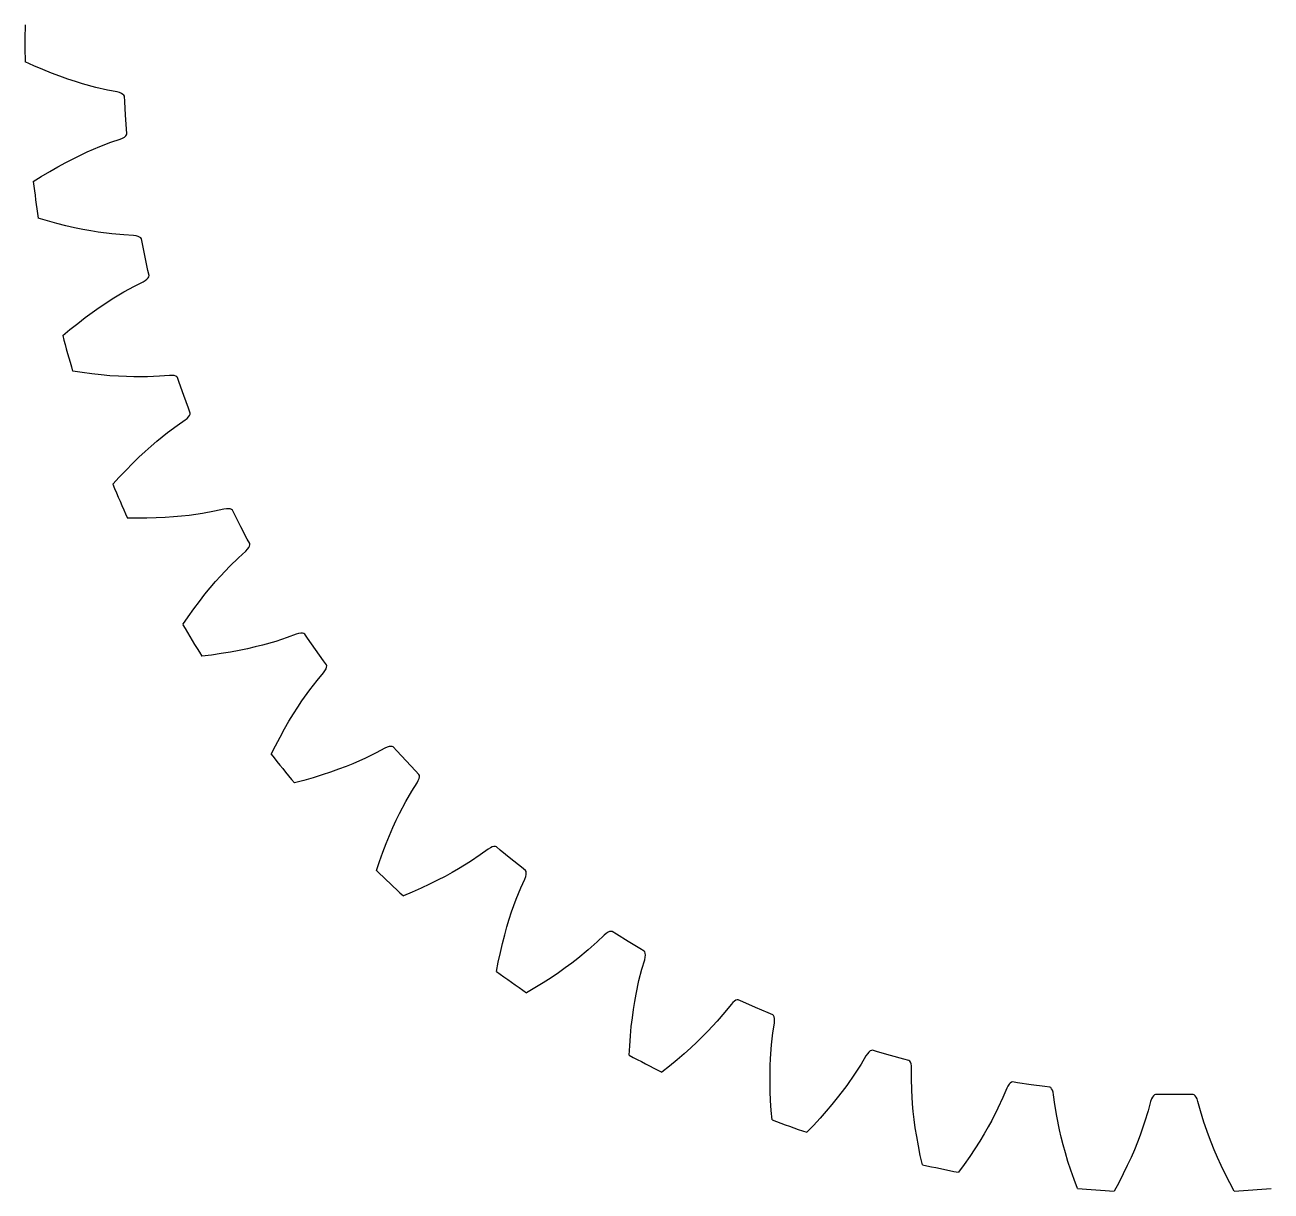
# Model space of a CAD drawing. Extents: x -24 to 24, y -24 to 24.
# Drawn here: x -24 to 2.02, y -23.97 to 0.39 of the extents above; entities that cross this region are included whole.
import ezdxf

# ---------------------------------------------------------------- set-up
doc = ezdxf.new("R2010")
doc.units = 0

msp = doc.modelspace()

# ---------------------------------------------------------------- linework, layer by layer
at = {"layer": 'layer0'}
for p, q in [((-23.816, -0.467), (-23.997, -0.385)), ((-23.626, -0.548), (-23.816, -0.467)), ((-23.446, -0.62), (-23.626, -0.548)), ((-23.272, -0.686), (-23.446, -0.62)), ((-23.106, -0.745), (-23.272, -0.686)), ((-22.946, -0.798), (-23.106, -0.745)), ((-22.797, -0.844), (-22.946, -0.798)), ((-22.521, -0.92), (-22.797, -0.844)), ((-22.278, -0.976), (-22.521, -0.92)), ((-22.077, -1.015), (-22.278, -0.976)), ((-22.025, -1.029), (-22.077, -1.015)), ((-21.984, -1.046), (-22.025, -1.029)), ((-21.953, -1.065), (-21.984, -1.046)), ((-21.933, -1.085), (-21.953, -1.065)), ((-21.923, -1.106), (-21.933, -1.085)), ((-21.917, -1.212), (-21.923, -1.106)), ((-21.899, -1.498), (-21.917, -1.212)), ((-21.878, -1.783), (-21.899, -1.498)), ((-21.869, -1.889), (-21.878, -1.783)), ((-22.437, -2.155), (-22.203, -2.066)), ((-22.203, -2.066), (-22.009, -2)), ((-22.009, -2), (-21.96, -1.979)), ((-21.96, -1.979), (-21.922, -1.957)), ((-21.922, -1.957), (-21.894, -1.934)), ((-21.894, -1.934), (-21.876, -1.912)), ((-21.876, -1.912), (-21.869, -1.889)), ((-22.992, -2.408), (-22.841, -2.333)), ((-22.841, -2.333), (-22.7, -2.268)), ((-22.7, -2.268), (-22.437, -2.155)), ((-23.481, -2.674), (-23.312, -2.578)), ((-23.312, -2.578), (-23.149, -2.489)), ((-23.149, -2.489), (-22.992, -2.408)), ((-23.826, -2.886), (-23.658, -2.78)), ((-23.658, -2.78), (-23.481, -2.674)), ((-23.53, -3.705), (-23.721, -3.649)), ((-23.331, -3.76), (-23.53, -3.705)), ((-23.143, -3.807), (-23.331, -3.76)), ((-22.962, -3.849), (-23.143, -3.807)), ((-22.789, -3.885), (-22.962, -3.849)), ((-22.623, -3.915), (-22.789, -3.885)), ((-22.47, -3.941), (-22.623, -3.915)), ((-22.186, -3.978), (-22.47, -3.941)), ((-21.937, -4.001), (-22.186, -3.978)), ((-21.733, -4.012), (-21.937, -4.001)), ((-21.68, -4.019), (-21.733, -4.012)), ((-21.637, -4.03), (-21.68, -4.019)), ((-21.604, -4.044), (-21.637, -4.03)), ((-21.581, -4.061), (-21.604, -4.044)), ((-21.568, -4.081), (-21.581, -4.061)), ((-21.547, -4.185), (-21.568, -4.081)), ((-21.491, -4.466), (-21.547, -4.185)), ((-21.431, -4.746), (-21.491, -4.466)), ((-21.486, -4.951), (-21.451, -4.924)), ((-21.451, -4.924), (-21.426, -4.898)), ((-21.408, -4.849), (-21.431, -4.746)), ((-21.426, -4.898), (-21.412, -4.873)), ((-21.412, -4.873), (-21.408, -4.849)), ((-22.179, -5.337), (-21.934, -5.19)), ((-21.934, -5.19), (-21.715, -5.07)), ((-21.715, -5.07), (-21.532, -4.979)), ((-21.532, -4.979), (-21.486, -4.951)), ((-22.45, -5.516), (-22.31, -5.422)), ((-22.31, -5.422), (-22.179, -5.337)), ((-22.744, -5.728), (-22.594, -5.618)), ((-22.594, -5.618), (-22.45, -5.516)), ((-23.211, -6.103), (-23.059, -5.976)), ((-23.059, -5.976), (-22.898, -5.847)), ((-22.898, -5.847), (-22.744, -5.728)), ((-22.807, -6.875), (-23.003, -6.845)), ((-22.602, -6.902), (-22.807, -6.875)), ((-22.409, -6.923), (-22.602, -6.902)), ((-22.224, -6.94), (-22.409, -6.923)), ((-22.048, -6.952), (-22.224, -6.94)), ((-21.88, -6.96), (-22.048, -6.952)), ((-21.724, -6.964), (-21.88, -6.96)), ((-21.438, -6.962), (-21.724, -6.964)), ((-21.188, -6.951), (-21.438, -6.962)), ((-20.984, -6.934), (-21.188, -6.951)), ((-20.931, -6.934), (-20.984, -6.934)), ((-20.886, -6.939), (-20.931, -6.934)), ((-20.852, -6.948), (-20.886, -6.939)), ((-20.827, -6.962), (-20.852, -6.948)), ((-20.811, -6.98), (-20.827, -6.962)), ((-20.777, -7.08), (-20.811, -6.98)), ((-20.683, -7.351), (-20.777, -7.08)), ((-20.585, -7.62), (-20.683, -7.351)), ((-20.612, -7.831), (-20.581, -7.799)), ((-20.549, -7.719), (-20.585, -7.62)), ((-20.581, -7.799), (-20.56, -7.769)), ((-20.56, -7.769), (-20.549, -7.743)), ((-20.549, -7.743), (-20.549, -7.719)), ((-21.023, -8.128), (-20.822, -7.98)), ((-20.822, -7.98), (-20.653, -7.864)), ((-20.653, -7.864), (-20.612, -7.831)), ((-21.364, -8.409), (-21.246, -8.308)), ((-21.246, -8.308), (-21.023, -8.128)), ((-21.619, -8.642), (-21.49, -8.522)), ((-21.49, -8.522), (-21.364, -8.409)), ((-21.888, -8.91), (-21.752, -8.772)), ((-21.752, -8.772), (-21.619, -8.642)), ((-22.164, -9.207), (-22.03, -9.06)), ((-22.03, -9.06), (-21.888, -8.91)), ((-20.728, -9.874), (-20.896, -9.889)), ((-20.573, -9.857), (-20.728, -9.874)), ((-20.29, -9.816), (-20.573, -9.857)), ((-20.044, -9.771), (-20.29, -9.816)), ((-19.845, -9.726), (-20.044, -9.771)), ((-19.792, -9.719), (-19.845, -9.726)), ((-19.747, -9.718), (-19.792, -9.719)), ((-19.711, -9.723), (-19.747, -9.718)), ((-19.685, -9.733), (-19.711, -9.723)), ((-19.667, -9.749), (-19.685, -9.733)), ((-19.619, -9.844), (-19.667, -9.749)), ((-19.489, -10.098), (-19.619, -9.844)), ((-21.658, -9.916), (-21.857, -9.914)), ((-21.452, -9.915), (-21.658, -9.916)), ((-21.258, -9.91), (-21.452, -9.915)), ((-21.072, -9.901), (-21.258, -9.91)), ((-20.896, -9.889), (-21.072, -9.901)), ((-19.356, -10.352), (-19.489, -10.098)), ((-19.306, -10.445), (-19.356, -10.352)), ((-19.542, -10.741), (-19.39, -10.603)), ((-19.39, -10.603), (-19.354, -10.564)), ((-19.354, -10.564), (-19.327, -10.529)), ((-19.327, -10.529), (-19.31, -10.497)), ((-19.31, -10.497), (-19.303, -10.469)), ((-19.303, -10.469), (-19.306, -10.445)), ((-19.917, -11.123), (-19.721, -10.915)), ((-19.721, -10.915), (-19.542, -10.741)), ((-20.02, -11.24), (-19.917, -11.123)), ((-20.241, -11.505), (-20.13, -11.369)), ((-20.13, -11.369), (-20.02, -11.24)), ((-20.471, -11.807), (-20.355, -11.652)), ((-20.355, -11.652), (-20.241, -11.505)), ((-20.591, -11.975), (-20.471, -11.807)), ((-20.703, -12.139), (-20.591, -11.975)), ((-18.764, -12.488), (-19.039, -12.566)), ((-18.527, -12.409), (-18.764, -12.488)), ((-18.335, -12.338), (-18.527, -12.409)), ((-18.284, -12.323), (-18.335, -12.338)), ((-18.24, -12.316), (-18.284, -12.323)), ((-18.204, -12.316), (-18.24, -12.316)), ((-18.176, -12.323), (-18.204, -12.316)), ((-18.156, -12.336), (-18.176, -12.323)), ((-18.096, -12.423), (-18.156, -12.336)), ((-17.932, -12.658), (-18.096, -12.423)), ((-19.902, -12.744), (-20.106, -12.773)), ((-19.71, -12.712), (-19.902, -12.744)), ((-19.528, -12.678), (-19.71, -12.712)), ((-19.355, -12.642), (-19.528, -12.678)), ((-19.19, -12.604), (-19.355, -12.642)), ((-19.039, -12.566), (-19.19, -12.604)), ((-17.766, -12.891), (-17.932, -12.658)), ((-20.106, -12.773), (-20.303, -12.797)), ((-17.704, -12.977), (-17.766, -12.891)), ((-17.698, -13), (-17.704, -12.977)), ((-17.701, -13.028), (-17.698, -13)), ((-17.897, -13.302), (-17.766, -13.145)), ((-17.766, -13.145), (-17.735, -13.101)), ((-17.735, -13.101), (-17.713, -13.062)), ((-17.713, -13.062), (-17.701, -13.028)), ((-18.217, -13.732), (-18.051, -13.499)), ((-18.051, -13.499), (-17.897, -13.302)), ((-18.303, -13.861), (-18.217, -13.732)), ((-18.486, -14.154), (-18.394, -14.004)), ((-18.394, -14.004), (-18.303, -13.861)), ((-18.579, -14.315), (-18.486, -14.154)), ((-18.769, -14.668), (-18.673, -14.485)), ((-18.673, -14.485), (-18.579, -14.315)), ((-18.858, -14.845), (-18.769, -14.668)), ((-16.665, -14.816), (-16.889, -14.927)), ((-16.485, -14.72), (-16.665, -14.816)), ((-16.436, -14.698), (-16.485, -14.72)), ((-16.393, -14.685), (-16.436, -14.698)), ((-16.357, -14.68), (-16.393, -14.685)), ((-16.329, -14.683), (-16.357, -14.68)), ((-16.307, -14.693), (-16.329, -14.683)), ((-16.236, -14.772), (-16.307, -14.693)), ((-16.042, -14.982), (-16.236, -14.772)), ((-17.151, -15.042), (-17.295, -15.1)), ((-16.889, -14.927), (-17.151, -15.042)), ((-15.845, -15.19), (-16.042, -14.982)), ((-17.981, -15.335), (-18.179, -15.392)), ((-17.796, -15.278), (-17.981, -15.335)), ((-17.619, -15.219), (-17.796, -15.278)), ((-17.453, -15.16), (-17.619, -15.219)), ((-17.295, -15.1), (-17.453, -15.16)), ((-15.772, -15.267), (-15.845, -15.19)), ((-15.786, -15.394), (-15.77, -15.353)), ((-15.763, -15.289), (-15.772, -15.267)), ((-15.77, -15.353), (-15.762, -15.317)), ((-15.762, -15.317), (-15.763, -15.289)), ((-18.179, -15.392), (-18.372, -15.443)), ((-15.919, -15.615), (-15.81, -15.442)), ((-15.81, -15.442), (-15.786, -15.394)), ((-16.177, -16.084), (-16.044, -15.831)), ((-16.044, -15.831), (-15.919, -15.615)), ((-16.245, -16.225), (-16.177, -16.084)), ((-16.386, -16.54), (-16.316, -16.378)), ((-16.316, -16.378), (-16.245, -16.225)), ((-16.457, -16.712), (-16.386, -16.54)), ((-16.597, -17.087), (-16.527, -16.893)), ((-16.527, -16.893), (-16.457, -16.712)), ((-14.327, -16.827), (-14.492, -16.948)), ((-14.281, -16.799), (-14.327, -16.827)), ((-14.241, -16.781), (-14.281, -16.799)), ((-14.206, -16.771), (-14.241, -16.781)), ((-14.177, -16.77), (-14.206, -16.771)), ((-14.155, -16.777), (-14.177, -16.77)), ((-14.073, -16.845), (-14.155, -16.777)), ((-13.852, -17.027), (-14.073, -16.845)), ((-16.661, -17.275), (-16.597, -17.087)), ((-14.699, -17.087), (-14.943, -17.237)), ((-14.492, -16.948), (-14.699, -17.087)), ((-13.629, -17.206), (-13.852, -17.027)), ((-15.226, -17.395), (-15.383, -17.477)), ((-15.078, -17.315), (-15.226, -17.395)), ((-14.943, -17.237), (-15.078, -17.315)), ((-13.546, -17.272), (-13.629, -17.206)), ((-13.561, -17.451), (-13.542, -17.4)), ((-13.535, -17.293), (-13.546, -17.272)), ((-13.542, -17.4), (-13.532, -17.357)), ((-13.53, -17.321), (-13.535, -17.293)), ((-13.532, -17.357), (-13.53, -17.321)), ((-15.726, -17.641), (-15.914, -17.724)), ((-15.55, -17.559), (-15.726, -17.641)), ((-15.383, -17.477), (-15.55, -17.559)), ((-13.739, -17.868), (-13.645, -17.637)), ((-13.645, -17.637), (-13.561, -17.451)), ((-15.914, -17.724), (-16.098, -17.801)), ((-13.836, -18.137), (-13.739, -17.868)), ((-13.885, -18.286), (-13.836, -18.137)), ((-13.981, -18.617), (-13.934, -18.447)), ((-13.934, -18.447), (-13.885, -18.286)), ((-14.028, -18.797), (-13.981, -18.617)), ((-11.902, -18.621), (-12.05, -18.763)), ((-11.86, -18.588), (-11.902, -18.621)), ((-11.823, -18.563), (-11.86, -18.588)), ((-11.79, -18.549), (-11.823, -18.563)), ((-11.762, -18.544), (-11.79, -18.549)), ((-11.738, -18.548), (-11.762, -18.544)), ((-11.648, -18.604), (-11.738, -18.548)), ((-11.405, -18.755), (-11.648, -18.604)), ((-14.116, -19.187), (-14.072, -18.986)), ((-14.072, -18.986), (-14.028, -18.797)), ((-12.236, -18.93), (-12.457, -19.111)), ((-12.05, -18.763), (-12.236, -18.93)), ((-11.159, -18.902), (-11.405, -18.755)), ((-11.068, -18.956), (-11.159, -18.902)), ((-11.054, -18.974), (-11.068, -18.956)), ((-11.045, -19.002), (-11.054, -18.974)), ((-14.153, -19.383), (-14.116, -19.187)), ((-12.58, -19.206), (-12.716, -19.307)), ((-12.457, -19.111), (-12.58, -19.206)), ((-11.116, -19.331), (-11.058, -19.135)), ((-11.058, -19.135), (-11.047, -19.082)), ((-11.047, -19.082), (-11.043, -19.038)), ((-11.043, -19.038), (-11.045, -19.002)), ((-13.014, -19.513), (-13.177, -19.618)), ((-12.86, -19.408), (-13.014, -19.513)), ((-12.716, -19.307), (-12.86, -19.408)), ((-11.178, -19.573), (-11.116, -19.331)), ((-13.353, -19.726), (-13.524, -19.827)), ((-13.177, -19.618), (-13.353, -19.726)), ((-11.238, -19.853), (-11.178, -19.573)), ((-11.292, -20.173), (-11.265, -20.006)), ((-11.265, -20.006), (-11.238, -19.853)), ((-9.219, -20.029), (-9.255, -20.069)), ((-9.185, -20), (-9.219, -20.029)), ((-9.154, -19.982), (-9.185, -20)), ((-9.127, -19.973), (-9.154, -19.982)), ((-9.103, -19.974), (-9.127, -19.973)), ((-9.007, -20.017), (-9.103, -19.974)), ((-8.745, -20.133), (-9.007, -20.017)), ((-11.316, -20.347), (-11.292, -20.173)), ((-9.382, -20.229), (-9.544, -20.419)), ((-9.255, -20.069), (-9.382, -20.229)), ((-8.482, -20.245), (-8.745, -20.133)), ((-8.384, -20.286), (-8.482, -20.245)), ((-8.367, -20.303), (-8.384, -20.286)), ((-11.356, -20.725), (-11.338, -20.532)), ((-11.338, -20.532), (-11.316, -20.347)), ((-9.544, -20.419), (-9.738, -20.629)), ((-8.38, -20.664), (-8.35, -20.462)), ((-8.355, -20.329), (-8.367, -20.303)), ((-8.348, -20.364), (-8.355, -20.329)), ((-8.35, -20.462), (-8.346, -20.409)), ((-8.346, -20.409), (-8.348, -20.364)), ((-11.371, -20.931), (-11.356, -20.725)), ((-9.848, -20.741), (-9.969, -20.858)), ((-9.738, -20.629), (-9.848, -20.741)), ((-8.409, -20.913), (-8.38, -20.664)), ((-11.382, -21.129), (-11.371, -20.931)), ((-10.097, -20.979), (-10.236, -21.103)), ((-9.969, -20.858), (-10.097, -20.979)), ((-8.43, -21.198), (-8.409, -20.913)), ((-6.376, -21.065), (-6.406, -21.098)), ((-6.348, -21.042), (-6.376, -21.065)), ((-6.322, -21.03), (-6.348, -21.042)), ((-6.299, -21.027), (-6.322, -21.03)), ((-6.197, -21.057), (-6.299, -21.027)), ((-5.922, -21.136), (-6.197, -21.057)), ((-10.383, -21.229), (-10.542, -21.36)), ((-10.236, -21.103), (-10.383, -21.229)), ((-8.436, -21.354), (-8.43, -21.198)), ((-6.54, -21.318), (-6.675, -21.529)), ((-6.437, -21.142), (-6.54, -21.318)), ((-6.406, -21.098), (-6.437, -21.142)), ((-5.646, -21.212), (-5.922, -21.136)), ((-5.544, -21.239), (-5.646, -21.212)), ((-5.525, -21.253), (-5.544, -21.239)), ((-5.509, -21.277), (-5.525, -21.253)), ((-5.497, -21.311), (-5.509, -21.277)), ((-5.489, -21.355), (-5.497, -21.311)), ((-10.542, -21.36), (-10.698, -21.484)), ((-8.44, -21.522), (-8.436, -21.354)), ((-8.44, -21.699), (-8.44, -21.522)), ((-6.675, -21.529), (-6.839, -21.763)), ((-5.486, -21.408), (-5.489, -21.355)), ((-5.488, -21.613), (-5.486, -21.408)), ((-8.436, -21.885), (-8.44, -21.699)), ((-6.839, -21.763), (-6.932, -21.888)), ((-5.483, -21.863), (-5.488, -21.613)), ((-3.498, -21.821), (-3.577, -22.01)), ((-3.473, -21.774), (-3.498, -21.821)), ((-3.448, -21.737), (-3.473, -21.774)), ((-3.424, -21.711), (-3.448, -21.737)), ((-3.4, -21.695), (-3.424, -21.711)), ((-3.377, -21.689), (-3.4, -21.695)), ((-3.272, -21.705), (-3.377, -21.689)), ((-2.989, -21.746), (-3.272, -21.705)), ((-2.705, -21.783), (-2.989, -21.746)), ((-2.6, -21.796), (-2.705, -21.783)), ((-2.579, -21.807), (-2.6, -21.796)), ((-2.56, -21.829), (-2.579, -21.807)), ((-2.544, -21.861), (-2.56, -21.829)), ((-8.428, -22.078), (-8.436, -21.885)), ((-8.415, -22.284), (-8.428, -22.078)), ((-7.036, -22.022), (-7.147, -22.158)), ((-6.932, -21.888), (-7.036, -22.022)), ((-5.465, -22.148), (-5.483, -21.863)), ((-3.577, -22.01), (-3.681, -22.237)), ((-2.53, -21.904), (-2.544, -21.861)), ((-2.519, -21.956), (-2.53, -21.904)), ((-2.494, -22.159), (-2.519, -21.956)), ((-0.494, -22.095), (-0.546, -22.292)), ((-0.476, -22.044), (-0.494, -22.095)), ((-0.457, -22.004), (-0.476, -22.044)), ((-0.436, -21.975), (-0.457, -22.004)), ((-0.414, -21.956), (-0.436, -21.975)), ((-0.392, -21.947), (-0.414, -21.956)), ((-0.286, -21.948), (-0.392, -21.947)), ((0, -21.95), (-0.286, -21.948)), ((0.286, -21.948), (0, -21.95)), ((0.392, -21.947), (0.286, -21.948)), ((0.414, -21.956), (0.392, -21.947)), ((0.436, -21.975), (0.414, -21.956)), ((0.457, -22.004), (0.436, -21.975)), ((0.476, -22.044), (0.457, -22.004)), ((0.494, -22.095), (0.476, -22.044)), ((0.546, -22.292), (0.494, -22.095)), ((-8.399, -22.482), (-8.415, -22.284)), ((-7.267, -22.3), (-7.396, -22.445)), ((-7.147, -22.158), (-7.267, -22.3)), ((-5.45, -22.303), (-5.465, -22.148)), ((-5.431, -22.471), (-5.45, -22.303)), ((-3.681, -22.237), (-3.811, -22.492)), ((-2.455, -22.406), (-2.494, -22.159)), ((-0.546, -22.292), (-0.619, -22.531)), ((0.619, -22.531), (0.546, -22.292)), ((-7.535, -22.597), (-7.673, -22.74)), ((-7.396, -22.445), (-7.535, -22.597)), ((-5.407, -22.646), (-5.431, -22.471)), ((-3.887, -22.628), (-3.971, -22.774)), ((-3.811, -22.492), (-3.887, -22.628)), ((-2.398, -22.686), (-2.455, -22.406)), ((-0.619, -22.531), (-0.713, -22.801)), ((0.713, -22.801), (0.619, -22.531)), ((-5.378, -22.83), (-5.407, -22.646)), ((-5.343, -23.02), (-5.378, -22.83)), ((-3.971, -22.774), (-4.063, -22.925)), ((-2.362, -22.838), (-2.398, -22.686)), ((-2.32, -23.001), (-2.362, -22.838)), ((-0.713, -22.801), (-0.769, -22.947)), ((0.769, -22.947), (0.713, -22.801)), ((-5.303, -23.223), (-5.343, -23.02)), ((-4.163, -23.082), (-4.27, -23.243)), ((-4.063, -22.925), (-4.163, -23.082)), ((-2.273, -23.171), (-2.32, -23.001)), ((-0.833, -23.103), (-0.903, -23.265)), ((-0.769, -22.947), (-0.833, -23.103)), ((0.833, -23.103), (0.769, -22.947)), ((0.903, -23.265), (0.833, -23.103)), ((-5.259, -23.417), (-5.303, -23.223)), ((-4.388, -23.413), (-4.505, -23.573)), ((-4.27, -23.243), (-4.388, -23.413)), ((-2.219, -23.349), (-2.273, -23.171)), ((-2.159, -23.534), (-2.219, -23.349)), ((-0.903, -23.265), (-0.981, -23.434)), ((0.981, -23.434), (0.903, -23.265)), ((-2.091, -23.728), (-2.159, -23.534)), ((-1.066, -23.608), (-1.159, -23.792)), ((-0.981, -23.434), (-1.066, -23.608)), ((1.066, -23.608), (0.981, -23.434)), ((1.159, -23.792), (1.066, -23.608)), ((-2.022, -23.915), (-2.091, -23.728)), ((-1.159, -23.792), (-1.253, -23.967)), ((1.253, -23.967), (1.159, -23.792))]:
    msp.add_line(p, q, dxfattribs=at)
for start, end in [(179.0807, 180.9193), (186.9068, 188.7454), (194.7329, 196.5715), (202.5589, 204.3976), (210.385, 212.2237), (218.2111, 220.0498), (226.0372, 227.8758), (233.8633, 235.7019), (241.6894, 243.528), (249.5155, 251.3541), (257.3415, 259.1802), (265.1676, 267.0063), (272.9937, 274.8324)]:
    msp.add_arc((0, 0), 24, start, end, dxfattribs=at)
at = {"layer": 'layer1'}
for p, q in [((-23.816, -0.467), (-23.997, -0.385)), ((-23.626, -0.548), (-23.816, -0.467)), ((-23.446, -0.62), (-23.626, -0.548)), ((-23.272, -0.686), (-23.446, -0.62)), ((-23.106, -0.745), (-23.272, -0.686)), ((-22.946, -0.798), (-23.106, -0.745)), ((-22.797, -0.844), (-22.946, -0.798)), ((-22.521, -0.92), (-22.797, -0.844)), ((-22.278, -0.976), (-22.521, -0.92)), ((-22.077, -1.015), (-22.278, -0.976)), ((-22.025, -1.029), (-22.077, -1.015)), ((-21.984, -1.046), (-22.025, -1.029)), ((-21.953, -1.065), (-21.984, -1.046)), ((-21.933, -1.085), (-21.953, -1.065)), ((-21.923, -1.106), (-21.933, -1.085)), ((-21.917, -1.212), (-21.923, -1.106)), ((-21.899, -1.498), (-21.917, -1.212)), ((-21.878, -1.783), (-21.899, -1.498)), ((-21.869, -1.889), (-21.878, -1.783)), ((-22.437, -2.155), (-22.203, -2.066)), ((-22.203, -2.066), (-22.009, -2)), ((-22.009, -2), (-21.96, -1.979)), ((-21.96, -1.979), (-21.922, -1.957)), ((-21.922, -1.957), (-21.894, -1.934)), ((-21.894, -1.934), (-21.876, -1.912)), ((-21.876, -1.912), (-21.869, -1.889)), ((-22.992, -2.408), (-22.841, -2.333)), ((-22.841, -2.333), (-22.7, -2.268)), ((-22.7, -2.268), (-22.437, -2.155)), ((-23.481, -2.674), (-23.312, -2.578)), ((-23.312, -2.578), (-23.149, -2.489)), ((-23.149, -2.489), (-22.992, -2.408)), ((-23.826, -2.886), (-23.658, -2.78)), ((-23.658, -2.78), (-23.481, -2.674)), ((-23.53, -3.705), (-23.721, -3.649)), ((-23.331, -3.76), (-23.53, -3.705)), ((-23.143, -3.807), (-23.331, -3.76)), ((-22.962, -3.849), (-23.143, -3.807)), ((-22.789, -3.885), (-22.962, -3.849)), ((-22.623, -3.915), (-22.789, -3.885)), ((-22.47, -3.941), (-22.623, -3.915)), ((-22.186, -3.978), (-22.47, -3.941)), ((-21.937, -4.001), (-22.186, -3.978)), ((-21.733, -4.012), (-21.937, -4.001)), ((-21.68, -4.019), (-21.733, -4.012)), ((-21.637, -4.03), (-21.68, -4.019)), ((-21.604, -4.044), (-21.637, -4.03)), ((-21.581, -4.061), (-21.604, -4.044)), ((-21.568, -4.081), (-21.581, -4.061)), ((-21.547, -4.185), (-21.568, -4.081)), ((-21.491, -4.466), (-21.547, -4.185)), ((-21.431, -4.746), (-21.491, -4.466)), ((-21.486, -4.951), (-21.451, -4.924)), ((-21.451, -4.924), (-21.426, -4.898)), ((-21.408, -4.849), (-21.431, -4.746)), ((-21.426, -4.898), (-21.412, -4.873)), ((-21.412, -4.873), (-21.408, -4.849)), ((-22.179, -5.337), (-21.934, -5.19)), ((-21.934, -5.19), (-21.715, -5.07)), ((-21.715, -5.07), (-21.532, -4.979)), ((-21.532, -4.979), (-21.486, -4.951)), ((-22.45, -5.516), (-22.31, -5.422)), ((-22.31, -5.422), (-22.179, -5.337)), ((-22.744, -5.728), (-22.594, -5.618)), ((-22.594, -5.618), (-22.45, -5.516)), ((-23.211, -6.103), (-23.059, -5.976)), ((-23.059, -5.976), (-22.898, -5.847)), ((-22.898, -5.847), (-22.744, -5.728)), ((-22.807, -6.875), (-23.003, -6.845)), ((-22.602, -6.902), (-22.807, -6.875)), ((-22.409, -6.923), (-22.602, -6.902)), ((-22.224, -6.94), (-22.409, -6.923)), ((-22.048, -6.952), (-22.224, -6.94)), ((-21.88, -6.96), (-22.048, -6.952)), ((-21.724, -6.964), (-21.88, -6.96)), ((-21.438, -6.962), (-21.724, -6.964)), ((-21.188, -6.951), (-21.438, -6.962)), ((-20.984, -6.934), (-21.188, -6.951)), ((-20.931, -6.934), (-20.984, -6.934)), ((-20.886, -6.939), (-20.931, -6.934)), ((-20.852, -6.948), (-20.886, -6.939)), ((-20.827, -6.962), (-20.852, -6.948)), ((-20.811, -6.98), (-20.827, -6.962)), ((-20.777, -7.08), (-20.811, -6.98)), ((-20.683, -7.351), (-20.777, -7.08)), ((-20.585, -7.62), (-20.683, -7.351)), ((-20.612, -7.831), (-20.581, -7.799)), ((-20.549, -7.719), (-20.585, -7.62)), ((-20.581, -7.799), (-20.56, -7.769)), ((-20.56, -7.769), (-20.549, -7.743)), ((-20.549, -7.743), (-20.549, -7.719)), ((-21.023, -8.128), (-20.822, -7.98)), ((-20.822, -7.98), (-20.653, -7.864)), ((-20.653, -7.864), (-20.612, -7.831)), ((-21.364, -8.409), (-21.246, -8.308)), ((-21.246, -8.308), (-21.023, -8.128)), ((-21.619, -8.642), (-21.49, -8.522)), ((-21.49, -8.522), (-21.364, -8.409)), ((-21.888, -8.91), (-21.752, -8.772)), ((-21.752, -8.772), (-21.619, -8.642)), ((-22.164, -9.207), (-22.03, -9.06)), ((-22.03, -9.06), (-21.888, -8.91)), ((-20.728, -9.874), (-20.896, -9.889)), ((-20.573, -9.857), (-20.728, -9.874)), ((-20.29, -9.816), (-20.573, -9.857)), ((-20.044, -9.771), (-20.29, -9.816)), ((-19.845, -9.726), (-20.044, -9.771)), ((-19.792, -9.719), (-19.845, -9.726)), ((-19.747, -9.718), (-19.792, -9.719)), ((-19.711, -9.723), (-19.747, -9.718)), ((-19.685, -9.733), (-19.711, -9.723)), ((-19.667, -9.749), (-19.685, -9.733)), ((-19.619, -9.844), (-19.667, -9.749)), ((-19.489, -10.098), (-19.619, -9.844)), ((-21.658, -9.916), (-21.857, -9.914)), ((-21.452, -9.915), (-21.658, -9.916)), ((-21.258, -9.91), (-21.452, -9.915)), ((-21.072, -9.901), (-21.258, -9.91)), ((-20.896, -9.889), (-21.072, -9.901)), ((-19.356, -10.352), (-19.489, -10.098)), ((-19.306, -10.445), (-19.356, -10.352)), ((-19.542, -10.741), (-19.39, -10.603)), ((-19.39, -10.603), (-19.354, -10.564)), ((-19.354, -10.564), (-19.327, -10.529)), ((-19.327, -10.529), (-19.31, -10.497)), ((-19.31, -10.497), (-19.303, -10.469)), ((-19.303, -10.469), (-19.306, -10.445)), ((-19.917, -11.123), (-19.721, -10.915)), ((-19.721, -10.915), (-19.542, -10.741)), ((-20.02, -11.24), (-19.917, -11.123)), ((-20.241, -11.505), (-20.13, -11.369)), ((-20.13, -11.369), (-20.02, -11.24)), ((-20.471, -11.807), (-20.355, -11.652)), ((-20.355, -11.652), (-20.241, -11.505)), ((-20.591, -11.975), (-20.471, -11.807)), ((-20.703, -12.139), (-20.591, -11.975)), ((-18.764, -12.488), (-19.039, -12.566)), ((-18.527, -12.409), (-18.764, -12.488)), ((-18.335, -12.338), (-18.527, -12.409)), ((-18.284, -12.323), (-18.335, -12.338)), ((-18.24, -12.316), (-18.284, -12.323)), ((-18.204, -12.316), (-18.24, -12.316)), ((-18.176, -12.323), (-18.204, -12.316)), ((-18.156, -12.336), (-18.176, -12.323)), ((-18.096, -12.423), (-18.156, -12.336)), ((-17.932, -12.658), (-18.096, -12.423)), ((-19.902, -12.744), (-20.106, -12.773)), ((-19.71, -12.712), (-19.902, -12.744)), ((-19.528, -12.678), (-19.71, -12.712)), ((-19.355, -12.642), (-19.528, -12.678)), ((-19.19, -12.604), (-19.355, -12.642)), ((-19.039, -12.566), (-19.19, -12.604)), ((-17.766, -12.891), (-17.932, -12.658)), ((-20.106, -12.773), (-20.303, -12.797)), ((-17.704, -12.977), (-17.766, -12.891)), ((-17.698, -13), (-17.704, -12.977)), ((-17.701, -13.028), (-17.698, -13)), ((-17.897, -13.302), (-17.766, -13.145)), ((-17.766, -13.145), (-17.735, -13.101)), ((-17.735, -13.101), (-17.713, -13.062)), ((-17.713, -13.062), (-17.701, -13.028)), ((-18.217, -13.732), (-18.051, -13.499)), ((-18.051, -13.499), (-17.897, -13.302)), ((-18.303, -13.861), (-18.217, -13.732)), ((-18.486, -14.154), (-18.394, -14.004)), ((-18.394, -14.004), (-18.303, -13.861)), ((-18.579, -14.315), (-18.486, -14.154)), ((-18.769, -14.668), (-18.673, -14.485)), ((-18.673, -14.485), (-18.579, -14.315)), ((-18.858, -14.845), (-18.769, -14.668)), ((-16.665, -14.816), (-16.889, -14.927)), ((-16.485, -14.72), (-16.665, -14.816)), ((-16.436, -14.698), (-16.485, -14.72)), ((-16.393, -14.685), (-16.436, -14.698)), ((-16.357, -14.68), (-16.393, -14.685)), ((-16.329, -14.683), (-16.357, -14.68)), ((-16.307, -14.693), (-16.329, -14.683)), ((-16.236, -14.772), (-16.307, -14.693)), ((-16.042, -14.982), (-16.236, -14.772)), ((-17.151, -15.042), (-17.295, -15.1)), ((-16.889, -14.927), (-17.151, -15.042)), ((-15.845, -15.19), (-16.042, -14.982)), ((-17.981, -15.335), (-18.179, -15.392)), ((-17.796, -15.278), (-17.981, -15.335)), ((-17.619, -15.219), (-17.796, -15.278)), ((-17.453, -15.16), (-17.619, -15.219)), ((-17.295, -15.1), (-17.453, -15.16)), ((-15.772, -15.267), (-15.845, -15.19)), ((-15.786, -15.394), (-15.77, -15.353)), ((-15.763, -15.289), (-15.772, -15.267)), ((-15.77, -15.353), (-15.762, -15.317)), ((-15.762, -15.317), (-15.763, -15.289)), ((-18.179, -15.392), (-18.372, -15.443)), ((-15.919, -15.615), (-15.81, -15.442)), ((-15.81, -15.442), (-15.786, -15.394)), ((-16.177, -16.084), (-16.044, -15.831)), ((-16.044, -15.831), (-15.919, -15.615)), ((-16.245, -16.225), (-16.177, -16.084)), ((-16.386, -16.54), (-16.316, -16.378)), ((-16.316, -16.378), (-16.245, -16.225)), ((-16.457, -16.712), (-16.386, -16.54)), ((-16.597, -17.087), (-16.527, -16.893)), ((-16.527, -16.893), (-16.457, -16.712)), ((-14.327, -16.827), (-14.492, -16.948)), ((-14.281, -16.799), (-14.327, -16.827)), ((-14.241, -16.781), (-14.281, -16.799)), ((-14.206, -16.771), (-14.241, -16.781)), ((-14.177, -16.77), (-14.206, -16.771)), ((-14.155, -16.777), (-14.177, -16.77)), ((-14.073, -16.845), (-14.155, -16.777)), ((-13.852, -17.027), (-14.073, -16.845)), ((-16.661, -17.275), (-16.597, -17.087)), ((-14.699, -17.087), (-14.943, -17.237)), ((-14.492, -16.948), (-14.699, -17.087)), ((-13.629, -17.206), (-13.852, -17.027)), ((-15.226, -17.395), (-15.383, -17.477)), ((-15.078, -17.315), (-15.226, -17.395)), ((-14.943, -17.237), (-15.078, -17.315)), ((-13.546, -17.272), (-13.629, -17.206)), ((-13.561, -17.451), (-13.542, -17.4)), ((-13.535, -17.293), (-13.546, -17.272)), ((-13.542, -17.4), (-13.532, -17.357)), ((-13.53, -17.321), (-13.535, -17.293)), ((-13.532, -17.357), (-13.53, -17.321)), ((-15.726, -17.641), (-15.914, -17.724)), ((-15.55, -17.559), (-15.726, -17.641)), ((-15.383, -17.477), (-15.55, -17.559)), ((-13.739, -17.868), (-13.645, -17.637)), ((-13.645, -17.637), (-13.561, -17.451)), ((-15.914, -17.724), (-16.098, -17.801)), ((-13.836, -18.137), (-13.739, -17.868)), ((-13.885, -18.286), (-13.836, -18.137)), ((-13.981, -18.617), (-13.934, -18.447)), ((-13.934, -18.447), (-13.885, -18.286)), ((-14.028, -18.797), (-13.981, -18.617)), ((-11.902, -18.621), (-12.05, -18.763)), ((-11.86, -18.588), (-11.902, -18.621)), ((-11.823, -18.563), (-11.86, -18.588)), ((-11.79, -18.549), (-11.823, -18.563)), ((-11.762, -18.544), (-11.79, -18.549)), ((-11.738, -18.548), (-11.762, -18.544)), ((-11.648, -18.604), (-11.738, -18.548)), ((-11.405, -18.755), (-11.648, -18.604)), ((-14.116, -19.187), (-14.072, -18.986)), ((-14.072, -18.986), (-14.028, -18.797)), ((-12.236, -18.93), (-12.457, -19.111)), ((-12.05, -18.763), (-12.236, -18.93)), ((-11.159, -18.902), (-11.405, -18.755)), ((-11.068, -18.956), (-11.159, -18.902)), ((-11.054, -18.974), (-11.068, -18.956)), ((-11.045, -19.002), (-11.054, -18.974)), ((-14.153, -19.383), (-14.116, -19.187)), ((-12.58, -19.206), (-12.716, -19.307)), ((-12.457, -19.111), (-12.58, -19.206)), ((-11.116, -19.331), (-11.058, -19.135)), ((-11.058, -19.135), (-11.047, -19.082)), ((-11.047, -19.082), (-11.043, -19.038)), ((-11.043, -19.038), (-11.045, -19.002)), ((-13.014, -19.513), (-13.177, -19.618)), ((-12.86, -19.408), (-13.014, -19.513)), ((-12.716, -19.307), (-12.86, -19.408)), ((-11.178, -19.573), (-11.116, -19.331)), ((-13.353, -19.726), (-13.524, -19.827)), ((-13.177, -19.618), (-13.353, -19.726)), ((-11.238, -19.853), (-11.178, -19.573)), ((-11.292, -20.173), (-11.265, -20.006)), ((-11.265, -20.006), (-11.238, -19.853)), ((-9.219, -20.029), (-9.255, -20.069)), ((-9.185, -20), (-9.219, -20.029)), ((-9.154, -19.982), (-9.185, -20)), ((-9.127, -19.973), (-9.154, -19.982)), ((-9.103, -19.974), (-9.127, -19.973)), ((-9.007, -20.017), (-9.103, -19.974)), ((-8.745, -20.133), (-9.007, -20.017)), ((-11.316, -20.347), (-11.292, -20.173)), ((-9.382, -20.229), (-9.544, -20.419)), ((-9.255, -20.069), (-9.382, -20.229)), ((-8.482, -20.245), (-8.745, -20.133)), ((-8.384, -20.286), (-8.482, -20.245)), ((-8.367, -20.303), (-8.384, -20.286)), ((-11.356, -20.725), (-11.338, -20.532)), ((-11.338, -20.532), (-11.316, -20.347)), ((-9.544, -20.419), (-9.738, -20.629)), ((-8.38, -20.664), (-8.35, -20.462)), ((-8.355, -20.329), (-8.367, -20.303)), ((-8.348, -20.364), (-8.355, -20.329)), ((-8.35, -20.462), (-8.346, -20.409)), ((-8.346, -20.409), (-8.348, -20.364)), ((-11.371, -20.931), (-11.356, -20.725)), ((-9.848, -20.741), (-9.969, -20.858)), ((-9.738, -20.629), (-9.848, -20.741)), ((-8.409, -20.913), (-8.38, -20.664)), ((-11.382, -21.129), (-11.371, -20.931)), ((-10.097, -20.979), (-10.236, -21.103)), ((-9.969, -20.858), (-10.097, -20.979)), ((-8.43, -21.198), (-8.409, -20.913)), ((-6.376, -21.065), (-6.406, -21.098)), ((-6.348, -21.042), (-6.376, -21.065)), ((-6.322, -21.03), (-6.348, -21.042)), ((-6.299, -21.027), (-6.322, -21.03)), ((-6.197, -21.057), (-6.299, -21.027)), ((-5.922, -21.136), (-6.197, -21.057)), ((-10.383, -21.229), (-10.542, -21.36)), ((-10.236, -21.103), (-10.383, -21.229)), ((-8.436, -21.354), (-8.43, -21.198)), ((-6.54, -21.318), (-6.675, -21.529)), ((-6.437, -21.142), (-6.54, -21.318)), ((-6.406, -21.098), (-6.437, -21.142)), ((-5.646, -21.212), (-5.922, -21.136)), ((-5.544, -21.239), (-5.646, -21.212)), ((-5.525, -21.253), (-5.544, -21.239)), ((-5.509, -21.277), (-5.525, -21.253)), ((-5.497, -21.311), (-5.509, -21.277)), ((-5.489, -21.355), (-5.497, -21.311)), ((-10.542, -21.36), (-10.698, -21.484)), ((-8.44, -21.522), (-8.436, -21.354)), ((-8.44, -21.699), (-8.44, -21.522)), ((-6.675, -21.529), (-6.839, -21.763)), ((-5.486, -21.408), (-5.489, -21.355)), ((-5.488, -21.613), (-5.486, -21.408)), ((-8.436, -21.885), (-8.44, -21.699)), ((-6.839, -21.763), (-6.932, -21.888)), ((-5.483, -21.863), (-5.488, -21.613)), ((-3.498, -21.821), (-3.577, -22.01)), ((-3.473, -21.774), (-3.498, -21.821)), ((-3.448, -21.737), (-3.473, -21.774)), ((-3.424, -21.711), (-3.448, -21.737)), ((-3.4, -21.695), (-3.424, -21.711)), ((-3.377, -21.689), (-3.4, -21.695)), ((-3.272, -21.705), (-3.377, -21.689)), ((-2.989, -21.746), (-3.272, -21.705)), ((-2.705, -21.783), (-2.989, -21.746)), ((-2.6, -21.796), (-2.705, -21.783)), ((-2.579, -21.807), (-2.6, -21.796)), ((-2.56, -21.829), (-2.579, -21.807)), ((-2.544, -21.861), (-2.56, -21.829)), ((-8.428, -22.078), (-8.436, -21.885)), ((-8.415, -22.284), (-8.428, -22.078)), ((-7.036, -22.022), (-7.147, -22.158)), ((-6.932, -21.888), (-7.036, -22.022)), ((-5.465, -22.148), (-5.483, -21.863)), ((-3.577, -22.01), (-3.681, -22.237)), ((-2.53, -21.904), (-2.544, -21.861)), ((-2.519, -21.956), (-2.53, -21.904)), ((-2.494, -22.159), (-2.519, -21.956)), ((-0.494, -22.095), (-0.546, -22.292)), ((-0.476, -22.044), (-0.494, -22.095)), ((-0.457, -22.004), (-0.476, -22.044)), ((-0.436, -21.975), (-0.457, -22.004)), ((-0.414, -21.956), (-0.436, -21.975)), ((-0.392, -21.947), (-0.414, -21.956)), ((-0.286, -21.948), (-0.392, -21.947)), ((0, -21.95), (-0.286, -21.948)), ((0.286, -21.948), (0, -21.95)), ((0.392, -21.947), (0.286, -21.948)), ((0.414, -21.956), (0.392, -21.947)), ((0.436, -21.975), (0.414, -21.956)), ((0.457, -22.004), (0.436, -21.975)), ((0.476, -22.044), (0.457, -22.004)), ((0.494, -22.095), (0.476, -22.044)), ((0.546, -22.292), (0.494, -22.095)), ((-8.399, -22.482), (-8.415, -22.284)), ((-7.267, -22.3), (-7.396, -22.445)), ((-7.147, -22.158), (-7.267, -22.3)), ((-5.45, -22.303), (-5.465, -22.148)), ((-5.431, -22.471), (-5.45, -22.303)), ((-3.681, -22.237), (-3.811, -22.492)), ((-2.455, -22.406), (-2.494, -22.159)), ((-0.546, -22.292), (-0.619, -22.531)), ((0.619, -22.531), (0.546, -22.292)), ((-7.535, -22.597), (-7.673, -22.74)), ((-7.396, -22.445), (-7.535, -22.597)), ((-5.407, -22.646), (-5.431, -22.471)), ((-3.887, -22.628), (-3.971, -22.774)), ((-3.811, -22.492), (-3.887, -22.628)), ((-2.398, -22.686), (-2.455, -22.406)), ((-0.619, -22.531), (-0.713, -22.801)), ((0.713, -22.801), (0.619, -22.531)), ((-5.378, -22.83), (-5.407, -22.646)), ((-5.343, -23.02), (-5.378, -22.83)), ((-3.971, -22.774), (-4.063, -22.925)), ((-2.362, -22.838), (-2.398, -22.686)), ((-2.32, -23.001), (-2.362, -22.838)), ((-0.713, -22.801), (-0.769, -22.947)), ((0.769, -22.947), (0.713, -22.801)), ((-5.303, -23.223), (-5.343, -23.02)), ((-4.163, -23.082), (-4.27, -23.243)), ((-4.063, -22.925), (-4.163, -23.082)), ((-2.273, -23.171), (-2.32, -23.001)), ((-0.833, -23.103), (-0.903, -23.265)), ((-0.769, -22.947), (-0.833, -23.103)), ((0.833, -23.103), (0.769, -22.947)), ((0.903, -23.265), (0.833, -23.103)), ((-5.259, -23.417), (-5.303, -23.223)), ((-4.388, -23.413), (-4.505, -23.573)), ((-4.27, -23.243), (-4.388, -23.413)), ((-2.219, -23.349), (-2.273, -23.171)), ((-2.159, -23.534), (-2.219, -23.349)), ((-0.903, -23.265), (-0.981, -23.434)), ((0.981, -23.434), (0.903, -23.265)), ((-2.091, -23.728), (-2.159, -23.534)), ((-1.066, -23.608), (-1.159, -23.792)), ((-0.981, -23.434), (-1.066, -23.608)), ((1.066, -23.608), (0.981, -23.434)), ((1.159, -23.792), (1.066, -23.608)), ((-2.022, -23.915), (-2.091, -23.728)), ((-1.159, -23.792), (-1.253, -23.967)), ((1.253, -23.967), (1.159, -23.792))]:
    msp.add_line(p, q, dxfattribs=at)
for start, end in [(179.0807, 180.9193), (186.9068, 188.7454), (194.7329, 196.5715), (202.5589, 204.3976), (210.385, 212.2237), (218.2111, 220.0498), (226.0372, 227.8758), (233.8633, 235.7019), (241.6894, 243.528), (249.5155, 251.3541), (257.3415, 259.1802), (265.1676, 267.0063), (272.9937, 274.8324)]:
    msp.add_arc((0, 0), 24, start, end, dxfattribs=at)

doc.saveas('drawing.dxf')
